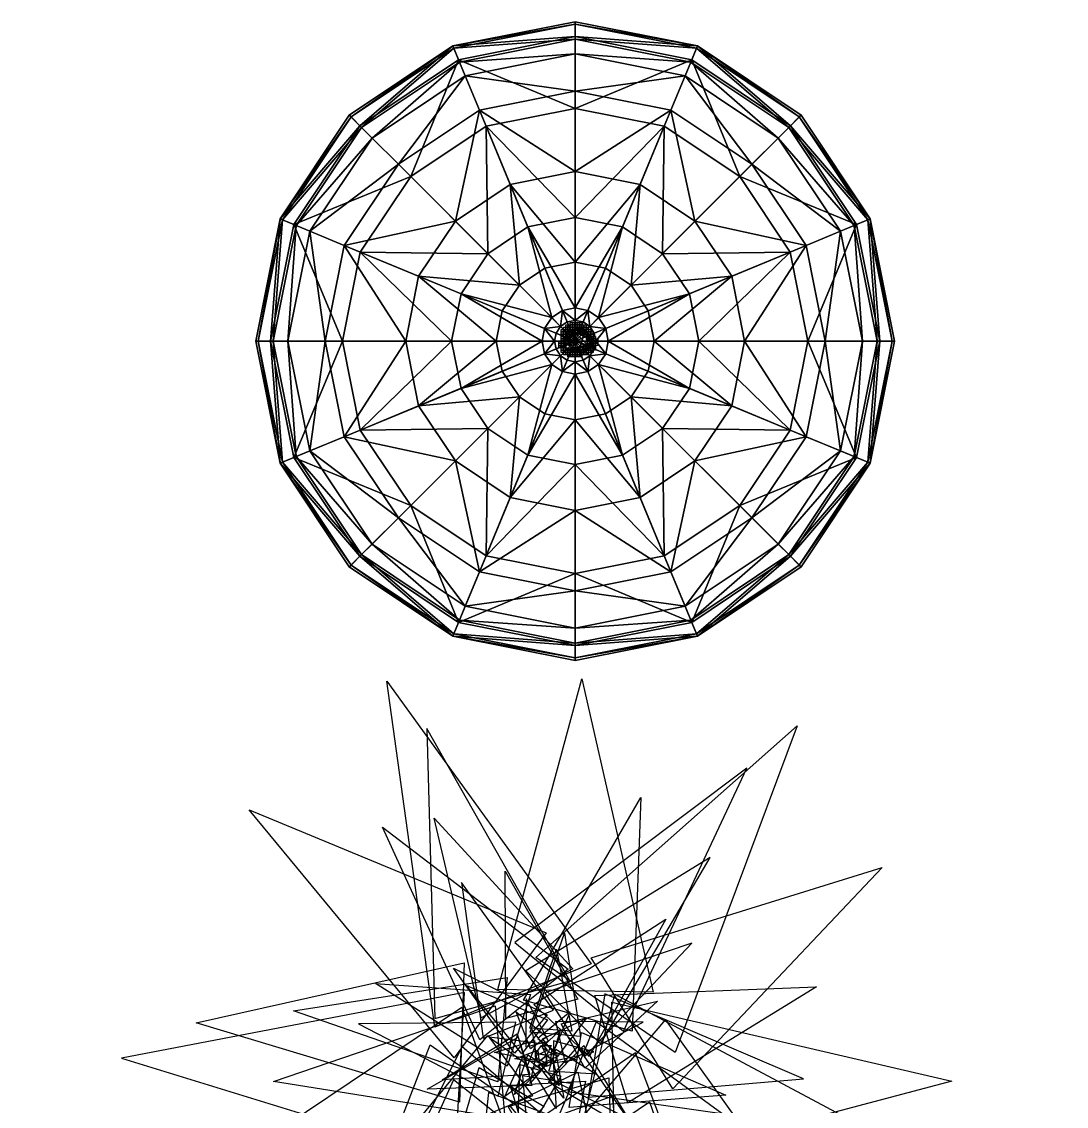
# Model space of a CAD drawing. Extents: x -6 to 11.6, y -2.5 to 13.7.
# Drawn here: x -0.36 to 4.55, y 2.96 to 8.05 of the extents above; entities that cross this region are included whole.
import ezdxf

# ---------------------------------------------------------------- set-up
doc = ezdxf.new("R2010")
doc.units = 0
doc.header["$LTSCALE"] = 1.25
doc.header["$MEASUREMENT"] = 0
doc.layers.get('0').update_dxf_attribs({"linetype": 'CONTINUOUS'})
doc.layers.add('PLANTS', color=3, linetype='CONTINUOUS')

# ---------------------------------------------------------------- blocks, each defined once
blk = doc.blocks.new('*U10')
at = {"color": 0}
mesh = blk.add_polyface(dxfattribs=at)
corners = [(0, 216.77, 17.24), (0, 221.44), (-6.6, 216.77, 15.93), (-12.19, 216.77, 12.19), (-15.93, 216.77, 6.6), (-17.24, 216.77, 0), (-15.93, 216.77, -6.6), (-12.19, 216.77, -12.19), (-6.6, 216.77, -15.93), (0, 216.77, -17.24), (6.6, 216.77, -15.93), (12.19, 216.77, -12.19), (15.93, 216.77, -6.6), (17.24, 216.77, 0), (15.93, 216.77, 6.6), (12.19, 216.77, 12.19), (6.6, 216.77, 15.93)]
mesh.append_faces([[corners[k] for k in face] for face in [(0, 1, 2), (2, 1, 3), (3, 1, 4), (4, 1, 5), (5, 1, 6), (6, 1, 7), (7, 1, 8), (8, 1, 9), (9, 1, 10), (10, 1, 11), (11, 1, 12), (12, 1, 13), (13, 1, 14), (14, 1, 15), (15, 1, 16), (16, 1, 0)]], dxfattribs={"color": 0})
mesh = blk.add_polyface(dxfattribs=at)
corners = [(0, 216.77, 17.24), (-6.6, 216.77, 15.93), (-14.16, 201.96, 34.18), (0, 201.96, 37), (-12.19, 216.77, 12.19), (-26.16, 201.96, 26.16), (-34.18, 201.96, 14.16), (-15.93, 216.77, 6.6), (-17.24, 216.77, 0), (-37, 201.96, 0), (-15.93, 216.77, -6.6), (-34.18, 201.96, -14.16), (-12.19, 216.77, -12.19), (-26.16, 201.96, -26.16), (-14.16, 201.96, -34.18), (-6.6, 216.77, -15.93), (0, 216.77, -17.24), (0, 201.96, -37), (6.6, 216.77, -15.93), (14.16, 201.96, -34.18), (12.19, 216.77, -12.19), (26.16, 201.96, -26.16), (34.18, 201.96, -14.16), (15.93, 216.77, -6.6), (17.24, 216.77, 0), (37, 201.96, 0), (15.93, 216.77, 6.6), (34.18, 201.96, 14.16), (12.19, 216.77, 12.19), (26.16, 201.96, 26.16), (14.16, 201.96, 34.18), (6.6, 216.77, 15.93)]
mesh.append_faces([[corners[k] for k in face] for face in [(2, 4, 5), (11, 12, 13), (19, 20, 21), (27, 28, 29)]], dxfattribs={"vtx0": -1, "color": 0})
mesh.append_faces([[corners[k] for k in face] for face in [(5, 4, 6), (13, 12, 14), (21, 20, 22), (29, 28, 30)]], dxfattribs={"vtx1": -1, "color": 0})
mesh.append_faces([[corners[k] for k in face] for face in [(0, 1, 2), (2, 3, 0), (2, 1, 4), (4, 7, 6), (6, 7, 8), (8, 9, 6), (8, 10, 11), (11, 9, 8), (11, 10, 12), (12, 15, 14), (14, 15, 16), (16, 17, 14), (16, 18, 19), (19, 17, 16), (19, 18, 20), (20, 23, 22), (22, 23, 24), (24, 25, 22), (24, 26, 27), (27, 25, 24), (27, 26, 28), (28, 31, 30), (30, 31, 0), (0, 3, 30)]], dxfattribs={"vtx2": -1, "color": 0})
mesh = blk.add_polyface(dxfattribs=at)
corners = [(0, 201.96, 37), (-14.16, 201.96, 34.18), (-20.89, 181.56, 50.43), (0, 181.56, 54.59), (-26.16, 201.96, 26.16), (-38.6, 181.56, 38.6), (-50.43, 181.56, 20.89), (-34.18, 201.96, 14.16), (-37, 201.96, 0), (-54.59, 181.56, 0), (-34.18, 201.96, -14.16), (-50.43, 181.56, -20.89), (-26.16, 201.96, -26.16), (-38.6, 181.56, -38.6), (-20.89, 181.56, -50.43), (-14.16, 201.96, -34.18), (0, 201.96, -37), (0, 181.56, -54.59), (14.16, 201.96, -34.18), (20.89, 181.56, -50.43), (26.16, 201.96, -26.16), (38.6, 181.56, -38.6), (50.43, 181.56, -20.89), (34.18, 201.96, -14.16), (37, 201.96, 0), (54.59, 181.56, 0), (34.18, 201.96, 14.16), (50.43, 181.56, 20.89), (26.16, 201.96, 26.16), (38.6, 181.56, 38.6), (20.89, 181.56, 50.43), (14.16, 201.96, 34.18)]
mesh.append_faces([[corners[k] for k in face] for face in [(2, 4, 5), (11, 12, 13), (19, 20, 21), (27, 28, 29)]], dxfattribs={"vtx0": -1, "color": 0})
mesh.append_faces([[corners[k] for k in face] for face in [(5, 4, 6), (13, 12, 14), (21, 20, 22), (29, 28, 30)]], dxfattribs={"vtx1": -1, "color": 0})
mesh.append_faces([[corners[k] for k in face] for face in [(0, 1, 2), (2, 3, 0), (2, 1, 4), (4, 7, 6), (6, 7, 8), (8, 9, 6), (8, 10, 11), (11, 9, 8), (11, 10, 12), (12, 15, 14), (14, 15, 16), (16, 17, 14), (16, 18, 19), (19, 17, 16), (19, 18, 20), (20, 23, 22), (22, 23, 24), (24, 25, 22), (24, 26, 27), (27, 25, 24), (27, 26, 28), (28, 31, 30), (30, 31, 0), (0, 3, 30)]], dxfattribs={"vtx2": -1, "color": 0})
mesh = blk.add_polyface(dxfattribs=at)
corners = [(0, 181.56, 54.59), (-20.89, 181.56, 50.43), (-24, 158.36, 57.93), (0, 158.36, 62.71), (-38.6, 181.56, 38.6), (-44.34, 158.36, 44.34), (-57.93, 158.36, 24), (-50.43, 181.56, 20.89), (-54.59, 181.56, 0), (-62.71, 158.36, 0), (-50.43, 181.56, -20.89), (-57.93, 158.36, -24), (-38.6, 181.56, -38.6), (-44.34, 158.36, -44.34), (-24, 158.36, -57.93), (-20.89, 181.56, -50.43), (0, 181.56, -54.59), (0, 158.36, -62.71), (20.89, 181.56, -50.43), (24, 158.36, -57.93), (38.6, 181.56, -38.6), (44.34, 158.36, -44.34), (57.93, 158.36, -24), (50.43, 181.56, -20.89), (54.59, 181.56, 0), (62.71, 158.36, 0), (50.43, 181.56, 20.89), (57.93, 158.36, 24), (38.6, 181.56, 38.6), (44.34, 158.36, 44.34), (24, 158.36, 57.93), (20.89, 181.56, 50.43)]
mesh.append_faces([[corners[k] for k in face] for face in [(2, 4, 5), (11, 12, 13), (19, 20, 21), (27, 28, 29)]], dxfattribs={"vtx0": -1, "color": 0})
mesh.append_faces([[corners[k] for k in face] for face in [(5, 4, 6), (13, 12, 14), (21, 20, 22), (29, 28, 30)]], dxfattribs={"vtx1": -1, "color": 0})
mesh.append_faces([[corners[k] for k in face] for face in [(0, 1, 2), (2, 3, 0), (2, 1, 4), (4, 7, 6), (6, 7, 8), (8, 9, 6), (8, 10, 11), (11, 9, 8), (11, 10, 12), (12, 15, 14), (14, 15, 16), (16, 17, 14), (16, 18, 19), (19, 17, 16), (19, 18, 20), (20, 23, 22), (22, 23, 24), (24, 25, 22), (24, 26, 27), (27, 25, 24), (27, 26, 28), (28, 31, 30), (30, 31, 0), (0, 3, 30)]], dxfattribs={"vtx2": -1, "color": 0})
mesh = blk.add_polyface(dxfattribs=at)
corners = [(0, 158.36, 62.71), (-24, 158.36, 57.93), (-25.24, 136.28, 60.93), (0, 136.28, 65.95), (-44.34, 158.36, 44.34), (-46.64, 136.28, 46.64), (-60.93, 136.28, 25.24), (-57.93, 158.36, 24), (-62.71, 158.36, 0), (-65.95, 136.28, 0), (-57.93, 158.36, -24), (-60.93, 136.28, -25.24), (-44.34, 158.36, -44.34), (-46.64, 136.28, -46.64), (-25.24, 136.28, -60.93), (-24, 158.36, -57.93), (0, 158.36, -62.71), (0, 136.28, -65.95), (24, 158.36, -57.93), (25.24, 136.28, -60.93), (44.34, 158.36, -44.34), (46.64, 136.28, -46.64), (60.93, 136.28, -25.24), (57.93, 158.36, -24), (62.71, 158.36, 0), (65.95, 136.28, 0), (57.93, 158.36, 24), (60.93, 136.28, 25.24), (44.34, 158.36, 44.34), (46.64, 136.28, 46.64), (25.24, 136.28, 60.93), (24, 158.36, 57.93)]
mesh.append_faces([[corners[k] for k in face] for face in [(2, 4, 5), (11, 12, 13), (19, 20, 21), (27, 28, 29)]], dxfattribs={"vtx0": -1, "color": 0})
mesh.append_faces([[corners[k] for k in face] for face in [(5, 4, 6), (13, 12, 14), (21, 20, 22), (29, 28, 30)]], dxfattribs={"vtx1": -1, "color": 0})
mesh.append_faces([[corners[k] for k in face] for face in [(0, 1, 2), (2, 3, 0), (2, 1, 4), (4, 7, 6), (6, 7, 8), (8, 9, 6), (8, 10, 11), (11, 9, 8), (11, 10, 12), (12, 15, 14), (14, 15, 16), (16, 17, 14), (16, 18, 19), (19, 17, 16), (19, 18, 20), (20, 23, 22), (22, 23, 24), (24, 25, 22), (24, 26, 27), (27, 25, 24), (27, 26, 28), (28, 31, 30), (30, 31, 0), (0, 3, 30)]], dxfattribs={"vtx2": -1, "color": 0})
mesh = blk.add_polyface(dxfattribs=at)
corners = [(0, 136.28, 65.95), (-25.24, 136.28, 60.93), (-26.48, 105.81, 63.93), (0, 105.81, 69.2), (-46.64, 136.28, 46.64), (-48.93, 105.81, 48.93), (-63.93, 105.81, 26.48), (-60.93, 136.28, 25.24), (-65.95, 136.28, 0), (-69.2, 105.81, 0), (-60.93, 136.28, -25.24), (-63.93, 105.81, -26.48), (-46.64, 136.28, -46.64), (-48.93, 105.81, -48.93), (-26.48, 105.81, -63.93), (-25.24, 136.28, -60.93), (0, 136.28, -65.95), (0, 105.81, -69.2), (25.24, 136.28, -60.93), (26.48, 105.81, -63.93), (46.64, 136.28, -46.64), (48.93, 105.81, -48.93), (63.93, 105.81, -26.48), (60.93, 136.28, -25.24), (65.95, 136.28, 0), (69.2, 105.81, 0), (60.93, 136.28, 25.24), (63.93, 105.81, 26.48), (46.64, 136.28, 46.64), (48.93, 105.81, 48.93), (26.48, 105.81, 63.93), (25.24, 136.28, 60.93)]
mesh.append_faces([[corners[k] for k in face] for face in [(2, 4, 5), (11, 12, 13), (19, 20, 21), (27, 28, 29)]], dxfattribs={"vtx0": -1, "color": 0})
mesh.append_faces([[corners[k] for k in face] for face in [(5, 4, 6), (13, 12, 14), (21, 20, 22), (29, 28, 30)]], dxfattribs={"vtx1": -1, "color": 0})
mesh.append_faces([[corners[k] for k in face] for face in [(0, 1, 2), (2, 3, 0), (2, 1, 4), (4, 7, 6), (6, 7, 8), (8, 9, 6), (8, 10, 11), (11, 9, 8), (11, 10, 12), (12, 15, 14), (14, 15, 16), (16, 17, 14), (16, 18, 19), (19, 17, 16), (19, 18, 20), (20, 23, 22), (22, 23, 24), (24, 25, 22), (24, 26, 27), (27, 25, 24), (27, 26, 28), (28, 31, 30), (30, 31, 0), (0, 3, 30)]], dxfattribs={"vtx2": -1, "color": 0})
mesh = blk.add_polyface(dxfattribs=at)
corners = [(0, 105.81, 69.2), (-26.48, 105.81, 63.93), (-26.69, 83.18, 64.44), (0, 83.18, 69.74), (-48.93, 105.81, 48.93), (-49.32, 83.18, 49.32), (-64.44, 83.18, 26.69), (-63.93, 105.81, 26.48), (-69.2, 105.81, 0), (-69.74, 83.18, 0), (-63.93, 105.81, -26.48), (-64.44, 83.18, -26.69), (-48.93, 105.81, -48.93), (-49.32, 83.18, -49.32), (-26.69, 83.18, -64.44), (-26.48, 105.81, -63.93), (0, 105.81, -69.2), (0, 83.18, -69.74), (26.48, 105.81, -63.93), (26.69, 83.18, -64.44), (48.93, 105.81, -48.93), (49.32, 83.18, -49.32), (64.44, 83.18, -26.69), (63.93, 105.81, -26.48), (69.2, 105.81, 0), (69.74, 83.18, 0), (63.93, 105.81, 26.48), (64.44, 83.18, 26.69), (48.93, 105.81, 48.93), (49.32, 83.18, 49.32), (26.69, 83.18, 64.44), (26.48, 105.81, 63.93)]
mesh.append_faces([[corners[k] for k in face] for face in [(2, 4, 5), (11, 12, 13), (19, 20, 21), (27, 28, 29)]], dxfattribs={"vtx0": -1, "color": 0})
mesh.append_faces([[corners[k] for k in face] for face in [(5, 4, 6), (13, 12, 14), (21, 20, 22), (29, 28, 30)]], dxfattribs={"vtx1": -1, "color": 0})
mesh.append_faces([[corners[k] for k in face] for face in [(0, 1, 2), (2, 3, 0), (2, 1, 4), (4, 7, 6), (6, 7, 8), (8, 9, 6), (8, 10, 11), (11, 9, 8), (11, 10, 12), (12, 15, 14), (14, 15, 16), (16, 17, 14), (16, 18, 19), (19, 17, 16), (19, 18, 20), (20, 23, 22), (22, 23, 24), (24, 25, 22), (24, 26, 27), (27, 25, 24), (27, 26, 28), (28, 31, 30), (30, 31, 0), (0, 3, 30)]], dxfattribs={"vtx2": -1, "color": 0})
mesh = blk.add_polyface(dxfattribs=at)
corners = [(-2.77, 58.59, 6.68), (0, 58.59, 7.23), (0, 100.5, 4.52), (-1.73, 100.5, 4.18), (-3.2, 100.5, 3.2), (-5.12, 58.59, 5.12), (-4.18, 100.5, 1.73), (-6.68, 58.59, 2.77), (-4.52, 100.5, 0), (-7.23, 58.59, 0), (-6.68, 58.59, -2.77), (-4.18, 100.5, -1.73), (-3.2, 100.5, -3.2), (-5.12, 58.59, -5.12), (-1.73, 100.5, -4.18), (-2.77, 58.59, -6.68), (0, 100.5, -4.52), (0, 58.59, -7.23), (2.77, 58.59, -6.68), (1.73, 100.5, -4.18), (3.2, 100.5, -3.2), (5.12, 58.59, -5.12), (4.18, 100.5, -1.73), (6.68, 58.59, -2.77), (4.52, 100.5, 0), (7.23, 58.59, 0), (6.68, 58.59, 2.77), (4.18, 100.5, 1.73), (3.2, 100.5, 3.2), (5.12, 58.59, 5.12), (1.73, 100.5, 4.18), (2.77, 58.59, 6.68)]
mesh.append_faces([[corners[k] for k in face] for face in [(0, 2, 1), (2, 0, 3), (4, 0, 5), (7, 4, 5), (8, 7, 9), (7, 8, 6), (10, 8, 9), (8, 10, 11), (12, 10, 13), (15, 12, 13), (16, 15, 17), (15, 16, 14), (18, 16, 17), (16, 18, 19), (20, 18, 21), (23, 20, 21), (24, 23, 25), (23, 24, 22), (26, 24, 25), (24, 26, 27), (28, 26, 29), (31, 28, 29), (2, 31, 1), (31, 2, 30)]], dxfattribs={"vtx0": -1, "color": 0})
mesh.append_faces([[corners[k] for k in face] for face in [(6, 4, 7), (14, 12, 15), (22, 20, 23), (30, 28, 31)]], dxfattribs={"vtx1": -1, "color": 0})
mesh.append_faces([[corners[k] for k in face] for face in [(4, 3, 0), (12, 11, 10), (20, 19, 18), (28, 27, 26)]], dxfattribs={"vtx2": -1, "color": 0})
mesh = blk.add_polyface(dxfattribs=at)
corners = [(0, 100.5, -4.52), (0, 100.23), (-1.73, 100.5, -4.18), (-3.2, 100.5, -3.2), (-4.18, 100.5, -1.73), (-4.52, 100.5, 0), (-4.18, 100.5, 1.73), (-3.2, 100.5, 3.2), (-1.73, 100.5, 4.18), (0, 100.5, 4.52), (1.73, 100.5, 4.18), (3.2, 100.5, 3.2), (4.18, 100.5, 1.73), (4.52, 100.5, 0), (4.18, 100.5, -1.73), (3.2, 100.5, -3.2), (1.73, 100.5, -4.18)]
mesh.append_faces([[corners[k] for k in face] for face in [(0, 1, 2), (2, 1, 3), (3, 1, 4), (4, 1, 5), (5, 1, 6), (6, 1, 7), (7, 1, 8), (8, 1, 9), (9, 1, 10), (10, 1, 11), (11, 1, 12), (12, 1, 13), (13, 1, 14), (14, 1, 15), (15, 1, 16), (16, 1, 0)]], dxfattribs={"color": 0})
mesh = blk.add_polyface(dxfattribs=at)
corners = [(-26.69, 83.18, -64.44), (0, 83.18, -69.74), (0, 66.41, -66.5), (-25.45, 66.41, -61.44), (-47.02, 66.41, -47.02), (-49.32, 83.18, -49.32), (-61.44, 66.41, -25.45), (-64.44, 83.18, -26.69), (-66.5, 66.41, 0), (-69.74, 83.18, 0), (-64.44, 83.18, 26.69), (-61.44, 66.41, 25.45), (-47.02, 66.41, 47.02), (-49.32, 83.18, 49.32), (-25.45, 66.41, 61.44), (-26.69, 83.18, 64.44), (0, 66.41, 66.5), (0, 83.18, 69.74), (26.69, 83.18, 64.44), (25.45, 66.41, 61.44), (47.02, 66.41, 47.02), (49.32, 83.18, 49.32), (61.44, 66.41, 25.45), (64.44, 83.18, 26.69), (66.5, 66.41, 0), (69.74, 83.18, 0), (64.44, 83.18, -26.69), (61.44, 66.41, -25.45), (47.02, 66.41, -47.02), (49.32, 83.18, -49.32), (25.45, 66.41, -61.44), (26.69, 83.18, -64.44)]
mesh.append_faces([[corners[k] for k in face] for face in [(4, 0, 3), (12, 10, 11), (20, 18, 19), (28, 26, 27)]], dxfattribs={"vtx0": -1, "color": 0})
mesh.append_faces([[corners[k] for k in face] for face in [(6, 7, 4), (14, 15, 12), (22, 23, 20), (30, 31, 28)]], dxfattribs={"vtx1": -1, "color": 0})
mesh.append_faces([[corners[k] for k in face] for face in [(0, 1, 2), (2, 3, 0), (4, 5, 0), (7, 5, 4), (8, 9, 7), (7, 6, 8), (10, 9, 8), (8, 11, 10), (12, 13, 10), (15, 13, 12), (16, 17, 15), (15, 14, 16), (18, 17, 16), (16, 19, 18), (20, 21, 18), (23, 21, 20), (24, 25, 23), (23, 22, 24), (26, 25, 24), (24, 27, 26), (28, 29, 26), (31, 29, 28), (2, 1, 31), (31, 30, 2)]], dxfattribs={"vtx2": -1, "color": 0})
mesh = blk.add_polyface(dxfattribs=at)
corners = [(-25.45, 66.41, -61.44), (0, 66.41, -66.5), (0, 58.59, -50.8), (-19.44, 58.59, -46.93), (-35.92, 58.59, -35.92), (-47.02, 66.41, -47.02), (-46.93, 58.59, -19.44), (-61.44, 66.41, -25.45), (-50.8, 58.59, 0), (-66.5, 66.41, 0), (-61.44, 66.41, 25.45), (-46.93, 58.59, 19.44), (-35.92, 58.59, 35.92), (-47.02, 66.41, 47.02), (-19.44, 58.59, 46.93), (-25.45, 66.41, 61.44), (0, 58.59, 50.8), (0, 66.41, 66.5), (25.45, 66.41, 61.44), (19.44, 58.59, 46.93), (35.92, 58.59, 35.92), (47.02, 66.41, 47.02), (46.93, 58.59, 19.44), (61.44, 66.41, 25.45), (50.8, 58.59, 0), (66.5, 66.41, 0), (61.44, 66.41, -25.45), (46.93, 58.59, -19.44), (35.92, 58.59, -35.92), (47.02, 66.41, -47.02), (19.44, 58.59, -46.93), (25.45, 66.41, -61.44)]
mesh.append_faces([[corners[k] for k in face] for face in [(4, 0, 3), (12, 10, 11), (20, 18, 19), (28, 26, 27)]], dxfattribs={"vtx0": -1, "color": 0})
mesh.append_faces([[corners[k] for k in face] for face in [(6, 7, 4), (14, 15, 12), (22, 23, 20), (30, 31, 28)]], dxfattribs={"vtx1": -1, "color": 0})
mesh.append_faces([[corners[k] for k in face] for face in [(0, 1, 2), (2, 3, 0), (4, 5, 0), (7, 5, 4), (8, 9, 7), (7, 6, 8), (10, 9, 8), (8, 11, 10), (12, 13, 10), (15, 13, 12), (16, 17, 15), (15, 14, 16), (18, 17, 16), (16, 19, 18), (20, 21, 18), (23, 21, 20), (24, 25, 23), (23, 22, 24), (26, 25, 24), (24, 27, 26), (28, 29, 26), (31, 29, 28), (2, 1, 31), (31, 30, 2)]], dxfattribs={"vtx2": -1, "color": 0})
mesh = blk.add_polyface(dxfattribs=at)
corners = [(-19.44, 58.59, -46.93), (0, 58.59, -50.8), (0, 57.74, -26.98), (-10.33, 57.74, -24.93), (-19.08, 57.74, -19.08), (-35.92, 58.59, -35.92), (-24.93, 57.74, -10.33), (-46.93, 58.59, -19.44), (-26.98, 57.74, 0), (-50.8, 58.59, 0), (-46.93, 58.59, 19.44), (-24.93, 57.74, 10.33), (-19.08, 57.74, 19.08), (-35.92, 58.59, 35.92), (-10.33, 57.74, 24.93), (-19.44, 58.59, 46.93), (0, 57.74, 26.98), (0, 58.59, 50.8), (19.44, 58.59, 46.93), (10.33, 57.74, 24.93), (19.08, 57.74, 19.08), (35.92, 58.59, 35.92), (24.93, 57.74, 10.33), (46.93, 58.59, 19.44), (26.98, 57.74, 0), (50.8, 58.59, 0), (46.93, 58.59, -19.44), (24.93, 57.74, -10.33), (19.08, 57.74, -19.08), (35.92, 58.59, -35.92), (10.33, 57.74, -24.93), (19.44, 58.59, -46.93)]
mesh.append_faces([[corners[k] for k in face] for face in [(4, 0, 3), (12, 10, 11), (20, 18, 19), (28, 26, 27)]], dxfattribs={"vtx0": -1, "color": 0})
mesh.append_faces([[corners[k] for k in face] for face in [(6, 7, 4), (14, 15, 12), (22, 23, 20), (30, 31, 28)]], dxfattribs={"vtx1": -1, "color": 0})
mesh.append_faces([[corners[k] for k in face] for face in [(0, 1, 2), (2, 3, 0), (4, 5, 0), (7, 5, 4), (8, 9, 7), (7, 6, 8), (10, 9, 8), (8, 11, 10), (12, 13, 10), (15, 13, 12), (16, 17, 15), (15, 14, 16), (18, 17, 16), (16, 19, 18), (20, 21, 18), (23, 21, 20), (24, 25, 23), (23, 22, 24), (26, 25, 24), (24, 27, 26), (28, 29, 26), (31, 29, 28), (2, 1, 31), (31, 30, 2)]], dxfattribs={"vtx2": -1, "color": 0})
mesh = blk.add_polyface(dxfattribs=at)
corners = [(-10.33, 57.74, 24.93), (0, 57.74, 26.98), (0, 58.59, 7.23), (-2.77, 58.59, 6.68), (-5.12, 58.59, 5.12), (-19.08, 57.74, 19.08), (-6.68, 58.59, 2.77), (-24.93, 57.74, 10.33), (-7.23, 58.59, 0), (-26.98, 57.74, 0), (-24.93, 57.74, -10.33), (-6.68, 58.59, -2.77), (-5.12, 58.59, -5.12), (-19.08, 57.74, -19.08), (-2.77, 58.59, -6.68), (-10.33, 57.74, -24.93), (0, 58.59, -7.23), (0, 57.74, -26.98), (10.33, 57.74, -24.93), (2.77, 58.59, -6.68), (5.12, 58.59, -5.12), (19.08, 57.74, -19.08), (6.68, 58.59, -2.77), (24.93, 57.74, -10.33), (7.23, 58.59, 0), (26.98, 57.74, 0), (24.93, 57.74, 10.33), (6.68, 58.59, 2.77), (5.12, 58.59, 5.12), (19.08, 57.74, 19.08), (2.77, 58.59, 6.68), (10.33, 57.74, 24.93)]
mesh.append_faces([[corners[k] for k in face] for face in [(0, 2, 1), (2, 0, 3), (4, 0, 5), (7, 4, 5), (8, 7, 9), (7, 8, 6), (10, 8, 9), (8, 10, 11), (12, 10, 13), (15, 12, 13), (16, 15, 17), (15, 16, 14), (18, 16, 17), (16, 18, 19), (20, 18, 21), (23, 20, 21), (24, 23, 25), (23, 24, 22), (26, 24, 25), (24, 26, 27), (28, 26, 29), (31, 28, 29), (2, 31, 1), (31, 2, 30)]], dxfattribs={"vtx0": -1, "color": 0})
mesh.append_faces([[corners[k] for k in face] for face in [(6, 4, 7), (14, 12, 15), (22, 20, 23), (30, 28, 31)]], dxfattribs={"vtx1": -1, "color": 0})
mesh.append_faces([[corners[k] for k in face] for face in [(4, 3, 0), (12, 11, 10), (20, 19, 18), (28, 27, 26)]], dxfattribs={"vtx2": -1, "color": 0})
blk = doc.blocks.new('*U9')
at = {"color": 0}
mesh = blk.add_polyface(dxfattribs=at)
corners = [(-3.22, -2.33), (-1.96, 2.09), (-6.16, 0.36), (-4.81, 2.48), (-0.18, -1.06), (-6.04, -1.54), (-6.36, -1.06), (-5.81, 1.72), (-3.11, 2.87), (0, 0), (-1.35, -1.88), (-4.81, -2.27), (-5.77, -1.94), (-6.33, -0.33), (-6.27, 0.81), (-5.57, 2.18), (-4.23, 2.69), (-2.35, 2.66), (-0.97, 1.42), (0, -0.55), (-0.74, -1.58), (-2.11, -2.09), (-4.13, -2.55)]
mesh.append_faces([[corners[k] for k in face] for face in [(5, 11, 12), (2, 6, 13), (7, 2, 14), (3, 7, 15), (8, 3, 16), (1, 8, 17), (9, 1, 18), (4, 9, 19), (10, 4, 20), (0, 10, 21), (11, 0, 22)]], dxfattribs={"vtx0": -1, "color": 0})
mesh.append_faces([[corners[k] for k in face] for face in [(0, 2, 1), (1, 2, 3), (0, 1, 4), (2, 0, 5), (3, 2, 7), (1, 3, 8), (4, 1, 9), (0, 4, 10), (5, 0, 11)]], dxfattribs={"vtx0": -1, "vtx1": -1, "vtx2": -1, "color": 0})
mesh.append_faces([[corners[k] for k in face] for face in [(2, 5, 6)]], dxfattribs={"vtx0": -1, "vtx2": -1, "color": 0})
mesh = blk.add_polyface(dxfattribs=at)
corners = [(-4.97, 1.51, 96), (-4.51, 1.7, 96), (-5.57, 2.18), (-4.81, 2.48)]
mesh.append_faces([[corners[k] for k in face] for face in [(0, 1, 2)]], dxfattribs={"vtx1": -1, "color": 0})
mesh.append_faces([[corners[k] for k in face] for face in [(1, 3, 2)]], dxfattribs={"vtx2": -1, "color": 0})
mesh = blk.add_polyface(dxfattribs=at)
corners = [(-4.51, 1.7, 96), (-4.01, 1.88, 96), (-4.23, 2.69), (-4.81, 2.48, 0)]
mesh.append_faces([[corners[k] for k in face] for face in [(0, 1, 2), (2, 3, 0)]], dxfattribs={"vtx2": -1, "color": 0})
mesh = blk.add_polyface(dxfattribs=at)
corners = [(-3.16, 2.01, 96), (-3.11, 2.87), (-4.23, 2.69), (-4.01, 1.88, 96)]
mesh.append_faces([[corners[k] for k in face] for face in [(0, 1, 2), (2, 3, 0)]], dxfattribs={"vtx2": -1, "color": 0})
mesh = blk.add_polyface(dxfattribs=at)
corners = [(-3.16, 2.01, 96), (-2.35, 2.66, 0), (-3.11, 2.87, 0), (-2.87, 1.93, 96)]
mesh.append_faces([[corners[k] for k in face] for face in [(0, 1, 2)]], dxfattribs={"vtx0": -1, "color": 0})
mesh.append_faces([[corners[k] for k in face] for face in [(0, 3, 1)]], dxfattribs={"vtx2": -1, "color": 0})
mesh = blk.add_polyface(dxfattribs=at)
corners = [(-2.57, 1.48, 96), (-2.35, 2.66), (-1.96, 2.09, 0), (-2.87, 1.93, 96)]
mesh.append_faces([[corners[k] for k in face] for face in [(0, 1, 3)]], dxfattribs={"vtx0": -1, "color": 0})
mesh.append_faces([[corners[k] for k in face] for face in [(0, 2, 1)]], dxfattribs={"vtx2": -1, "color": 0})
mesh = blk.add_polyface(dxfattribs=at)
corners = [(-5.29, 0.36, 96), (-5.5, -0.45, 96), (-6.33, -0.33, 0), (-6.16, 0.36, 0)]
mesh.append_faces([[corners[k] for k in face] for face in [(0, 2, 1), (2, 0, 3)]], dxfattribs={"vtx0": -1, "color": 0})
mesh = blk.add_polyface(dxfattribs=at)
corners = [(-5.38, 0.71, 96), (-5.81, 1.72), (-6.27, 0.81), (-5.06, 1.34, 96)]
mesh.append_faces([[corners[k] for k in face] for face in [(0, 1, 2)]], dxfattribs={"vtx0": -1, "color": 0})
mesh.append_faces([[corners[k] for k in face] for face in [(0, 3, 1)]], dxfattribs={"vtx2": -1, "color": 0})
mesh = blk.add_polyface(dxfattribs=at)
corners = [(-5.38, 0.71, 96), (-5.29, 0.36, 96), (-6.27, 0.81), (-6.16, 0.36, 0)]
mesh.append_faces([[corners[k] for k in face] for face in [(1, 2, 3)]], dxfattribs={"vtx0": -1, "color": 0})
mesh.append_faces([[corners[k] for k in face] for face in [(0, 2, 1)]], dxfattribs={"vtx1": -1, "color": 0})
mesh = blk.add_polyface(dxfattribs=at)
corners = [(-1.22, -0.88, 96), (-4.01, 1.88, 96), (-5.29, 0.36, 96), (-5.38, 0.71, 96), (-1.57, 0.81, 96), (-4.51, -1.49, 96), (-5.23, -1.24, 96), (-4.97, 1.51, 96), (-2.57, 1.48, 96), (-0.84, -0.4, 96), (-3.41, -1.52, 96), (-4.06, -1.67, 96), (-5.34, -1.08, 96), (-5.51, -0.82, 96), (-5.5, -0.45, 96), (-5.06, 1.34, 96), (-4.51, 1.7, 96), (-3.16, 2.01, 96), (-2.87, 1.93, 96), (-0.84, -0.26, 96), (-0.91, -0.59, 96), (-1.65, -1.09, 96), (-2.32, -1.28, 96)]
mesh.append_faces([[corners[k] for k in face] for face in [(0, 1, 2), (0, 4, 1), (2, 5, 0), (1, 7, 3), (0, 9, 4), (5, 10, 0)]], dxfattribs={"vtx0": -1, "vtx1": -1, "vtx2": -1, "color": 0})
mesh.append_faces([[corners[k] for k in face] for face in [(1, 3, 2), (2, 6, 5), (2, 12, 6), (2, 13, 12), (8, 17, 1), (10, 21, 0)]], dxfattribs={"vtx0": -1, "vtx2": -1, "color": 0})
mesh.append_faces([[corners[k] for k in face] for face in [(4, 8, 1)]], dxfattribs={"vtx1": -1, "vtx2": -1, "color": 0})
mesh.append_faces([[corners[k] for k in face] for face in [(5, 11, 10), (2, 14, 13), (7, 15, 3), (1, 16, 7), (8, 18, 17), (9, 19, 4), (0, 20, 9), (10, 22, 21)]], dxfattribs={"vtx2": -1, "color": 0})
mesh = blk.add_polyface(dxfattribs=at)
corners = [(-2.57, 1.48, 96), (-1.96, 2.09), (-0.97, 1.42), (-1.57, 0.81, 96)]
mesh.append_faces([[corners[k] for k in face] for face in [(0, 2, 1), (2, 0, 3)]], dxfattribs={"vtx0": -1, "color": 0})
mesh = blk.add_polyface(dxfattribs=at)
corners = [(-1.57, 0.81, 96), (-0.84, -0.26, 96), (-0.97, 1.42), (0, 0)]
mesh.append_faces([[corners[k] for k in face] for face in [(0, 1, 2)]], dxfattribs={"vtx1": -1, "color": 0})
mesh.append_faces([[corners[k] for k in face] for face in [(1, 3, 2)]], dxfattribs={"vtx2": -1, "color": 0})
mesh = blk.add_polyface(dxfattribs=at)
corners = [(-0.84, -0.26, 96), (-0.84, -0.4, 96), (0, -0.55), (0, 0)]
mesh.append_faces([[corners[k] for k in face] for face in [(0, 1, 2), (2, 3, 0)]], dxfattribs={"vtx2": -1, "color": 0})
mesh = blk.add_polyface(dxfattribs=at)
corners = [(-5.5, -0.45, 96), (-6.33, -0.33), (-6.36, -1.06), (-5.51, -0.82, 96)]
mesh.append_faces([[corners[k] for k in face] for face in [(0, 1, 2), (2, 3, 0)]], dxfattribs={"vtx2": -1, "color": 0})
mesh = blk.add_polyface(dxfattribs=at)
corners = [(-4.51, -1.49, 96), (-4.81, -2.27, 0), (-5.77, -1.94, 0), (-5.23, -1.24, 96)]
mesh.append_faces([[corners[k] for k in face] for face in [(0, 2, 1), (2, 0, 3)]], dxfattribs={"vtx0": -1, "color": 0})
mesh = blk.add_polyface(dxfattribs=at)
corners = [(-4.51, -1.49, 96), (-4.13, -2.55), (-4.81, -2.27), (-4.06, -1.67, 96)]
mesh.append_faces([[corners[k] for k in face] for face in [(0, 1, 3)]], dxfattribs={"vtx0": -1, "color": 0})
mesh.append_faces([[corners[k] for k in face] for face in [(0, 2, 1)]], dxfattribs={"vtx2": -1, "color": 0})
mesh = blk.add_polyface(dxfattribs=at)
corners = [(-4.06, -1.67, 96), (-3.41, -1.52, 96), (-4.13, -2.55), (-3.22, -2.33)]
mesh.append_faces([[corners[k] for k in face] for face in [(1, 2, 3)]], dxfattribs={"vtx0": -1, "color": 0})
mesh.append_faces([[corners[k] for k in face] for face in [(0, 2, 1)]], dxfattribs={"vtx1": -1, "color": 0})
mesh = blk.add_polyface(dxfattribs=at)
corners = [(-3.41, -1.52, 96), (-2.32, -1.28, 96), (-2.11, -2.09), (-3.22, -2.33)]
mesh.append_faces([[corners[k] for k in face] for face in [(0, 2, 1), (2, 0, 3)]], dxfattribs={"vtx0": -1, "color": 0})
mesh = blk.add_polyface(dxfattribs=at)
corners = [(-1.65, -1.09, 96), (-2.32, -1.28, 96), (-2.11, -2.09), (-1.35, -1.88)]
mesh.append_faces([[corners[k] for k in face] for face in [(0, 1, 2), (2, 3, 0)]], dxfattribs={"vtx2": -1, "color": 0})
mesh = blk.add_polyface(dxfattribs=at)
corners = [(-1.22, -0.88, 96), (-1.65, -1.09, 96), (-0.74, -1.58), (-1.35, -1.88)]
mesh.append_faces([[corners[k] for k in face] for face in [(0, 1, 2)]], dxfattribs={"vtx1": -1, "color": 0})
mesh.append_faces([[corners[k] for k in face] for face in [(1, 3, 2)]], dxfattribs={"vtx2": -1, "color": 0})
mesh = blk.add_polyface(dxfattribs=at)
corners = [(-0.91, -0.59, 96), (-0.74, -1.58), (-0.18, -1.06), (-1.22, -0.88, 96)]
mesh.append_faces([[corners[k] for k in face] for face in [(0, 1, 2)]], dxfattribs={"vtx0": -1, "color": 0})
mesh.append_faces([[corners[k] for k in face] for face in [(0, 3, 1)]], dxfattribs={"vtx2": -1, "color": 0})
mesh = blk.add_polyface(dxfattribs=at)
corners = [(-0.91, -0.59, 96), (-0.18, -1.06), (0, -0.55), (-0.84, -0.4, 96)]
mesh.append_faces([[corners[k] for k in face] for face in [(0, 1, 2), (2, 3, 0)]], dxfattribs={"vtx2": -1, "color": 0})
blk = doc.blocks.new('T6')
at = {"color": 28}
for points in [[(-0.0221, 0.0145), (-0.0221, 0.0181), (-0.0185, 0.0181, 0.0004), (-0.0185, 0.0145, 0.0045)], [(-0.0185, 0.0181, 0.0004), (-0.0185, 0.0217), (-0.0149, 0.0217, 0.0004), (-0.0149, 0.0181, 0.0085)], [(-0.0185, 0.0145, 0.0045), (-0.0185, 0.0181, 0.0004), (-0.0149, 0.0181, 0.0085), (-0.0149, 0.0145, 0.0148)], [(-0.0149, 0.0217, 0.0004), (-0.0149, 0.0252), (-0.0114, 0.0252), (-0.0114, 0.0217, 0.0052)], [(-0.0149, 0.0181, 0.0085), (-0.0149, 0.0217, 0.0004), (-0.0114, 0.0217, 0.0052), (-0.0114, 0.0181, 0.0172)], [(-0.0149, 0.0145, 0.0148), (-0.0149, 0.0181, 0.0085), (-0.0114, 0.0181, 0.0172), (-0.0114, 0.0145, 0.0287)], [(-0.0114, 0.0217, 0.0052), (-0.0114, 0.0252), (-0.0078, 0.0252), (-0.0078, 0.0217, 0.0102)], [(-0.0114, 0.0181, 0.0172), (-0.0114, 0.0217, 0.0052), (-0.0078, 0.0217, 0.0102), (-0.0078, 0.0181, 0.0223)], [(-0.0114, 0.0145, 0.0287), (-0.0114, 0.0181, 0.0172), (-0.0078, 0.0181, 0.0223), (-0.0078, 0.0145, 0.0287)], [(-0.0078, 0.0252), (-0.0078, 0.0288), (-0.0042, 0.0288), (-0.0042, 0.0252, 0.0037)], [(-0.0078, 0.0217, 0.0102), (-0.0078, 0.0252), (-0.0042, 0.0252, 0.0037), (-0.0042, 0.0217, 0.014)], [(-0.0078, 0.0181, 0.0223), (-0.0078, 0.0217, 0.0102), (-0.0042, 0.0217, 0.014), (-0.0042, 0.0181, 0.0273)], [(-0.0078, 0.0145, 0.0287), (-0.0078, 0.0181, 0.0223), (-0.0042, 0.0181, 0.0273), (-0.0042, 0.0145, 0.0287)], [(-0.0042, 0.0252, 0.0037), (-0.0042, 0.0288), (-0.0006, 0.0288), (-0.0006, 0.0252, 0.0051)], [(-0.0042, 0.0217, 0.014), (-0.0042, 0.0252, 0.0037), (-0.0006, 0.0252, 0.0051), (-0.0006, 0.0217, 0.0168)], [(-0.0042, 0.0181, 0.0273), (-0.0042, 0.0217, 0.014), (-0.0006, 0.0217, 0.0168), (-0.0006, 0.0181, 0.0287)], [(-0.0006, 0.0252, 0.0051), (-0.0006, 0.0288), (0.003, 0.0288), (0.003, 0.0252, 0.0056)], [(-0.0006, 0.0217, 0.0168), (-0.0006, 0.0252, 0.0051), (0.003, 0.0252, 0.0056), (0.003, 0.0217, 0.0181)], [(-0.0006, 0.0181, 0.0287), (-0.0006, 0.0217, 0.0168), (0.003, 0.0217, 0.0181), (0.003, 0.0181, 0.0287)], [(0.003, 0.0252, 0.0056), (0.003, 0.0288), (0.0066, 0.0288), (0.0066, 0.0252, 0.0043)], [(0.003, 0.0217, 0.0181), (0.003, 0.0252, 0.0056), (0.0066, 0.0252, 0.0043), (0.0066, 0.0217, 0.016)], [(0.003, 0.0181, 0.0287), (0.003, 0.0217, 0.0181), (0.0066, 0.0217, 0.016), (0.0066, 0.0181, 0.0287)], [(0.0066, 0.0252, 0.0043), (0.0066, 0.0288), (0.0102, 0.0288), (0.0102, 0.0252)], [(0.0066, 0.0217, 0.016), (0.0066, 0.0252, 0.0043), (0.0102, 0.0252), (0.0102, 0.0217, 0.0101)], [(0.0066, 0.0181, 0.0287), (0.0066, 0.0217, 0.016), (0.0102, 0.0217, 0.0101), (0.0102, 0.0181, 0.0287)], [(0.0102, 0.0217, 0.0101), (0.0102, 0.0252), (0.0137, 0.0252), (0.0137, 0.0217, 0.0035)], [(0.0102, 0.0181, 0.0287), (0.0102, 0.0217, 0.0101), (0.0137, 0.0217, 0.0035), (0.0137, 0.0181, 0.0162)], [(0.0102, 0.0145, 0.0287), (0.0102, 0.0181, 0.0287), (0.0137, 0.0181, 0.0162), (0.0137, 0.0145, 0.0287)], [(0.0137, 0.0217, 0.0035), (0.0137, 0.0252), (0.0173, 0.0252), (0.0173, 0.0217)], [(0.0137, 0.0181, 0.0162), (0.0137, 0.0217, 0.0035), (0.0173, 0.0217), (0.0173, 0.0181, 0.0048)], [(0.0137, 0.0145, 0.0287), (0.0137, 0.0181, 0.0162), (0.0173, 0.0181, 0.0048), (0.0173, 0.0145, 0.0163)], [(0.0173, 0.0181, 0.0048), (0.0173, 0.0217), (0.0209, 0.0217), (0.0209, 0.0181)], [(0.0173, 0.0145, 0.0163), (0.0173, 0.0181, 0.0048), (0.0209, 0.0181), (0.0209, 0.0145, 0.005)], [(0.0209, 0.0145, 0.005), (0.0209, 0.0181), (0.0245, 0.0181), (0.0245, 0.0145)], [(-0.0257, -0.0034), (-0.0257, 0.0001), (-0.0221, 0.0001, 0.002), (-0.0221, -0.0034, 0.0034)], [(-0.0221, 0.0109), (-0.0221, 0.0145), (-0.0185, 0.0145, 0.0045), (-0.0185, 0.0109, 0.0078)], [(-0.0221, 0.0073), (-0.0221, 0.0109), (-0.0185, 0.0109, 0.0078), (-0.0185, 0.0073, 0.0102)], [(-0.0221, 0.0037, 0.0003), (-0.0221, 0.0073), (-0.0185, 0.0073, 0.0102), (-0.0185, 0.0037, 0.0132)], [(-0.0221, 0.0001, 0.002), (-0.0221, 0.0037, 0.0003), (-0.0185, 0.0037, 0.0132), (-0.0185, 0.0001, 0.0158)], [(-0.0221, -0.0034, 0.0034), (-0.0221, 0.0001, 0.002), (-0.0185, 0.0001, 0.0158), (-0.0185, -0.0034, 0.0205)], [(-0.0185, 0.0109, 0.0078), (-0.0185, 0.0145, 0.0045), (-0.0149, 0.0145, 0.0148), (-0.0149, 0.0109, 0.0236)], [(-0.0185, 0.0073, 0.0102), (-0.0185, 0.0109, 0.0078), (-0.0149, 0.0109, 0.0236), (-0.0149, 0.0073, 0.0287)], [(-0.0185, 0.0037, 0.0132), (-0.0185, 0.0073, 0.0102), (-0.0149, 0.0073, 0.0287), (-0.0149, 0.0037, 0.0287)], [(-0.0185, 0.0001, 0.0158), (-0.0185, 0.0037, 0.0132), (-0.0149, 0.0037, 0.0287), (-0.0149, 0.0001, 0.0287)], [(-0.0185, -0.0034, 0.0205), (-0.0185, 0.0001, 0.0158), (-0.0149, 0.0001, 0.0287), (-0.0149, -0.0034, 0.0287)], [(-0.0149, 0.0109, 0.0236), (-0.0149, 0.0145, 0.0148), (-0.0114, 0.0145, 0.0287), (-0.0114, 0.0109, 0.0287)], [(-0.0149, 0.0073, 0.0287), (-0.0149, 0.0109, 0.0236), (-0.0114, 0.0109, 0.0287), (-0.0114, 0.0073, 0.0287)], [(0.0137, 0.0109, 0.0287), (0.0137, 0.0145, 0.0287), (0.0173, 0.0145, 0.0163), (0.0173, 0.0109, 0.0287)], [(0.0173, 0.0109, 0.0287), (0.0173, 0.0145, 0.0163), (0.0209, 0.0145, 0.005), (0.0209, 0.0109, 0.0186)], [(0.0173, 0.0073, 0.0287), (0.0173, 0.0109, 0.0287), (0.0209, 0.0109, 0.0186), (0.0209, 0.0073, 0.0287)], [(0.0209, 0.0109, 0.0186), (0.0209, 0.0145, 0.005), (0.0245, 0.0145), (0.0245, 0.0109, 0.0043)], [(0.0209, 0.0073, 0.0287), (0.0209, 0.0109, 0.0186), (0.0245, 0.0109, 0.0043), (0.0245, 0.0073, 0.0181)], [(0.0209, 0.0037, 0.0287), (0.0209, 0.0073, 0.0287), (0.0245, 0.0073, 0.0181), (0.0245, 0.0037, 0.0287)], [(0.0245, 0.0109, 0.0043), (0.0245, 0.0145), (0.0281, 0.0145), (0.0281, 0.0109)], [(0.0245, 0.0073, 0.0181), (0.0245, 0.0109, 0.0043), (0.0281, 0.0109), (0.0281, 0.0073, 0.0034)], [(0.0245, 0.0037, 0.0287), (0.0245, 0.0073, 0.0181), (0.0281, 0.0073, 0.0034), (0.0281, 0.0037, 0.0132)], [(0.0245, 0.0001, 0.0287), (0.0245, 0.0037, 0.0287), (0.0281, 0.0037, 0.0132), (0.0281, 0.0001, 0.0258)], [(0.0281, 0.0037, 0.0132), (0.0281, 0.0073, 0.0034), (0.0317, 0.0073), (0.0317, 0.0037, 0.0014)], [(0.0281, 0.0001, 0.0258), (0.0281, 0.0037, 0.0132), (0.0317, 0.0037, 0.0014), (0.0317, 0.0001, 0.006)], [(0.0281, -0.0034, 0.0287), (0.0281, 0.0001, 0.0258), (0.0317, 0.0001, 0.006), (0.0317, -0.0034, 0.0065)], [(0.0317, 0.0001, 0.006), (0.0317, 0.0037, 0.0014), (0.0352, 0.0037), (0.0352, 0.0001)], [(0.0317, -0.0034, 0.0065), (0.0317, 0.0001, 0.006), (0.0352, 0.0001), (0.0352, -0.0034)], [(-0.0257, -0.007), (-0.0257, -0.0034), (-0.0221, -0.0034, 0.0034), (-0.0221, -0.007, 0.0047)], [(-0.0257, -0.0106), (-0.0257, -0.007), (-0.0221, -0.007, 0.0047), (-0.0221, -0.0106, 0.0031)], [(-0.0221, -0.007, 0.0047), (-0.0221, -0.0034, 0.0034), (-0.0185, -0.0034, 0.0205), (-0.0185, -0.007, 0.0209)], [(-0.0221, -0.0106, 0.0031), (-0.0221, -0.007, 0.0047), (-0.0185, -0.007, 0.0209), (-0.0185, -0.0106, 0.0163)], [(-0.0221, -0.0142, 0), (-0.0221, -0.0106, 0.0031), (-0.0185, -0.0106, 0.0163), (-0.0185, -0.0142, 0.0068)], [(-0.0221, -0.0178), (-0.0221, -0.0142, 0), (-0.0185, -0.0142, 0.0068), (-0.0185, -0.0178, 0.0007)], [(-0.0185, -0.007, 0.0209), (-0.0185, -0.0034, 0.0205), (-0.0149, -0.0034, 0.0287), (-0.0149, -0.007, 0.0287)], [(-0.0185, -0.0106, 0.0163), (-0.0185, -0.007, 0.0209), (-0.0149, -0.007, 0.0287), (-0.0149, -0.0106, 0.0287)], [(-0.0185, -0.0142, 0.0068), (-0.0185, -0.0106, 0.0163), (-0.0149, -0.0106, 0.0287), (-0.0149, -0.0142, 0.0205)], [(-0.0185, -0.0178, 0.0007), (-0.0185, -0.0142, 0.0068), (-0.0149, -0.0142, 0.0205), (-0.0149, -0.0178, 0.0062)], [(-0.0149, -0.0142, 0.0205), (-0.0149, -0.0106, 0.0287), (-0.0114, -0.0106, 0.0287), (-0.0114, -0.0142, 0.0287)], [(-0.0149, -0.0178, 0.0062), (-0.0149, -0.0142, 0.0205), (-0.0114, -0.0142, 0.0287), (-0.0114, -0.0178, 0.0117)], [(-0.0114, -0.0178, 0.0117), (-0.0114, -0.0142, 0.0287), (-0.0078, -0.0142, 0.0287), (-0.0078, -0.0178, 0.0194)], [(-0.0078, -0.0178, 0.0194), (-0.0078, -0.0142, 0.0287), (-0.0042, -0.0142, 0.0287), (-0.0042, -0.0178, 0.0287)], [(-0.0042, -0.0178, 0.0287), (-0.0042, -0.0142, 0.0287), (-0.0006, -0.0142, 0.0287), (-0.0006, -0.0178, 0.0287)], [(-0.0006, -0.0178, 0.0287), (-0.0006, -0.0142, 0.0287), (0.003, -0.0142, 0.0287), (0.003, -0.0178, 0.0287)], [(0.003, -0.0178, 0.0287), (0.003, -0.0142, 0.0287), (0.0066, -0.0142, 0.0287), (0.0066, -0.0178, 0.0248)], [(0.0066, -0.0178, 0.0248), (0.0066, -0.0142, 0.0287), (0.0102, -0.0142, 0.0287), (0.0102, -0.0178, 0.0184)], [(0.0102, -0.0178, 0.0184), (0.0102, -0.0142, 0.0287), (0.0137, -0.0142, 0.0287), (0.0137, -0.0178, 0.0128)], [(0.0137, -0.0142, 0.0287), (0.0137, -0.0106, 0.0287), (0.0173, -0.0106, 0.0287), (0.0173, -0.0142, 0.0287)], [(0.0137, -0.0178, 0.0128), (0.0137, -0.0142, 0.0287), (0.0173, -0.0142, 0.0287), (0.0173, -0.0178, 0.0071)], [(0.0173, -0.0142, 0.0287), (0.0173, -0.0106, 0.0287), (0.0209, -0.0106, 0.0287), (0.0209, -0.0142, 0.0198)], [(0.0173, -0.0178, 0.0071), (0.0173, -0.0142, 0.0287), (0.0209, -0.0142, 0.0198), (0.0209, -0.0178, 0.0028)], [(0.0209, -0.0106, 0.0287), (0.0209, -0.007, 0.0287), (0.0245, -0.007, 0.0287), (0.0245, -0.0106, 0.0287)], [(0.0209, -0.0142, 0.0198), (0.0209, -0.0106, 0.0287), (0.0245, -0.0106, 0.0287), (0.0245, -0.0142, 0.0071)], [(0.0209, -0.0178, 0.0028), (0.0209, -0.0142, 0.0198), (0.0245, -0.0142, 0.0071), (0.0245, -0.0178)], [(0.0245, -0.007, 0.0287), (0.0245, -0.0034, 0.0287), (0.0281, -0.0034, 0.0287), (0.0281, -0.007, 0.0197)], [(0.0245, -0.0106, 0.0287), (0.0245, -0.007, 0.0287), (0.0281, -0.007, 0.0197), (0.0281, -0.0106, 0.007)], [(0.0245, -0.0142, 0.0071), (0.0245, -0.0106, 0.0287), (0.0281, -0.0106, 0.007), (0.0281, -0.0142, 0.0016)], [(0.0245, -0.0178), (0.0245, -0.0142, 0.0071), (0.0281, -0.0142, 0.0016), (0.0281, -0.0178)], [(0.0281, -0.007, 0.0197), (0.0281, -0.0034, 0.0287), (0.0317, -0.0034, 0.0065), (0.0317, -0.007, 0.0027)], [(0.0281, -0.0106, 0.007), (0.0281, -0.007, 0.0197), (0.0317, -0.007, 0.0027), (0.0317, -0.0106)], [(0.0281, -0.0142, 0.0016), (0.0281, -0.0106, 0.007), (0.0317, -0.0106), (0.0317, -0.0142)], [(0.0317, -0.007, 0.0027), (0.0317, -0.0034, 0.0065), (0.0352, -0.0034), (0.0352, -0.007)], [(-0.0185, -0.0214), (-0.0185, -0.0178, 0.0007), (-0.0149, -0.0178, 0.0062), (-0.0149, -0.0214)], [(-0.0149, -0.0214), (-0.0149, -0.0178, 0.0062), (-0.0114, -0.0178, 0.0117), (-0.0114, -0.0214, 0.0014)], [(-0.0114, -0.0214, 0.0014), (-0.0114, -0.0178, 0.0117), (-0.0078, -0.0178, 0.0194), (-0.0078, -0.0214, 0.0045)], [(-0.0114, -0.0249), (-0.0114, -0.0214, 0.0014), (-0.0078, -0.0214, 0.0045), (-0.0078, -0.0249)], [(-0.0078, -0.0214, 0.0045), (-0.0078, -0.0178, 0.0194), (-0.0042, -0.0178, 0.0287), (-0.0042, -0.0214, 0.0062)], [(-0.0078, -0.0249), (-0.0078, -0.0214, 0.0045), (-0.0042, -0.0214, 0.0062), (-0.0042, -0.0249)], [(-0.0042, -0.0214, 0.0062), (-0.0042, -0.0178, 0.0287), (-0.0006, -0.0178, 0.0287), (-0.0006, -0.0214, 0.0068)], [(-0.0042, -0.0249), (-0.0042, -0.0214, 0.0062), (-0.0006, -0.0214, 0.0068), (-0.0006, -0.0249)], [(-0.0006, -0.0214, 0.0068), (-0.0006, -0.0178, 0.0287), (0.003, -0.0178, 0.0287), (0.003, -0.0214, 0.0068)], [(-0.0006, -0.0249), (-0.0006, -0.0214, 0.0068), (0.003, -0.0214, 0.0068), (0.003, -0.0249)], [(0.003, -0.0214, 0.0068), (0.003, -0.0178, 0.0287), (0.0066, -0.0178, 0.0248), (0.0066, -0.0214, 0.0056)], [(0.003, -0.0249), (0.003, -0.0214, 0.0068), (0.0066, -0.0214, 0.0056), (0.0066, -0.0249)], [(0.0066, -0.0214, 0.0056), (0.0066, -0.0178, 0.0248), (0.0102, -0.0178, 0.0184), (0.0102, -0.0214, 0.0029)], [(0.0066, -0.0249), (0.0066, -0.0214, 0.0056), (0.0102, -0.0214, 0.0029), (0.0102, -0.0249)], [(0.0102, -0.0214, 0.0029), (0.0102, -0.0178, 0.0184), (0.0137, -0.0178, 0.0128), (0.0137, -0.0214, 0.0001)], [(0.0137, -0.0214, 0.0001), (0.0137, -0.0178, 0.0128), (0.0173, -0.0178, 0.0071), (0.0173, -0.0214)], [(0.0173, -0.0214), (0.0173, -0.0178, 0.0071), (0.0209, -0.0178, 0.0028), (0.0209, -0.0214)]]:
    blk.add_3dface(points, dxfattribs=at)
at = {"color": 28, "xscale": 0.007169053178718535, "yscale": 0.007169053178718535, "zscale": 0.007169053178718535}
blk.add_blockref('*U9', (0.0287, 0, 0.0215), dxfattribs=at)
at = {"color": 92, "extrusion": (0, -1, 0), "xscale": 0.007169053178718535, "yscale": 0.007169053178718535, "zscale": 0.007169053178718535}
blk.add_blockref('*U10', (0, 0), dxfattribs=at)
blk = doc.blocks.new('T39_BR')
at = {"color": 123}
for points in [[(-0.1935, 0.0363, 0.1042), (0.0221, 0.1404, 0.1425), (-0.2956, 0.521, 0.0302)], [(-0.1986, -0.0567, 0.0367), (0.0136, -0.1648, 0.0823), (-0.2992, -0.5149, -0.0879)]]:
    blk.add_3dface(points, dxfattribs=at)
at = {"color": 122}
for points in [[(0.1447, 0.0029, 0.1042), (-0.0413, 0.1537, 0.1425), (0.3552, 0.4513, 0.0302)], [(-0.1336, -0.1424, 0.1042), (-0.094, 0.0938, 0.1425), (-0.5881, 0.0544, 0.0302)], [(0.0926, -0.1625, 0.1042), (0.1149, 0.076, 0.1425), (0.5824, -0.0889, 0.0302)], [(-0.0958, -0.1687, 0.1042), (0.1117, -0.0491, 0.1425), (0.2473, -0.5259, 0.0302)]]:
    blk.add_3dface(points, dxfattribs=at)
blk = doc.blocks.new('T39')
for p, xscale, yscale, zscale, rotation in [((0, 0.0053, 0.0317), 1.1025, 1.1025, 1.1025, 61.00000000000007), ((0, 0.0053, 0.1652), 1.0164, 1.0164, 1.0164, 148.9999999999999), ((0, 0.0053, 0.2986), 0.9168390000000003, 0.9168390000000003, 0.9168390000000003, 294.9999999999997), ((0, 0.0053, 0.432), 0.7392000000000002, 0.7392000000000002, 0.7392000000000002, 134), ((0, 0.0053, 0.5654), 0.6830208000000002, 0.6830208000000002, 0.6830208000000002, 234.9999999999967), ((0, 0.0053, 0.8069), 0.4910107193677159, 0.4910107193677159, 0.4910107193677159, 221.9999999999999), ((0, 0.0053, 0.6988), 0.4967424000000003, 0.4967424000000003, 0.4967424000000003, 355.9999999999969), ((0, 0.0053, 0.9233), 0.330746068456335, 0.330746068456335, 0.330746068456335, 144.9999999999968), ((0, 0.0053, 1.0314), 0.277589800903991, 0.277589800903991, 0.277589800903991, 202.9999999999968), ((0, 0.0053, 1.1967), 0.1321750891682705, 0.1321750891682705, 0.1321750891682705, 243), ((0, 0.0053, 1.1394), 0.1509411590615465, 0.1509411590615465, 0.1509411590615465, 348.0000000000001), ((0.0043, 0.0004, 1.2795), 0.08262655131178832, 0.08262655131178832, 0.08262655131178832, 302.9999999999967)]:
    blk.add_blockref('T39_BR', p, dxfattribs=dict(xscale=xscale, yscale=yscale, zscale=zscale, rotation=rotation))
at = {"color": 25}
mesh = blk.add_polymesh((7, 2), dxfattribs=dict(at, m_close=True))
for k, corner in enumerate([(0.0121, 0.0188), (0.0054, 0.0043, 1.4372), (-0.0029, 0.0186), (0.0042, 0.0043, 1.4372), (-0.0121, 0.0067), (0.0035, 0.0034, 1.4372), (-0.0086, -0.0079), (0.0038, 0.0022, 1.4372), (0.005, -0.0142), (0.0048, 0.0018, 1.4372), (0.0185, -0.0075), (0.0059, 0.0023, 1.4372), (0.0216, 0.0072), (0.0061, 0.0034, 1.4372)]):
    mesh.set_mesh_vertex(divmod(k, 2), corner)

msp = doc.modelspace()

# ---------------------------------------------------------------- block references
at = {"layer": 'PLANTS', "xscale": 3, "yscale": 3, "zscale": 3}
for name, p in [('T6', (2.241, 6.555)), ('T39', (2.092, 3.19))]:
    msp.add_blockref(name, p, dxfattribs=at)

doc.saveas('drawing.dxf')
